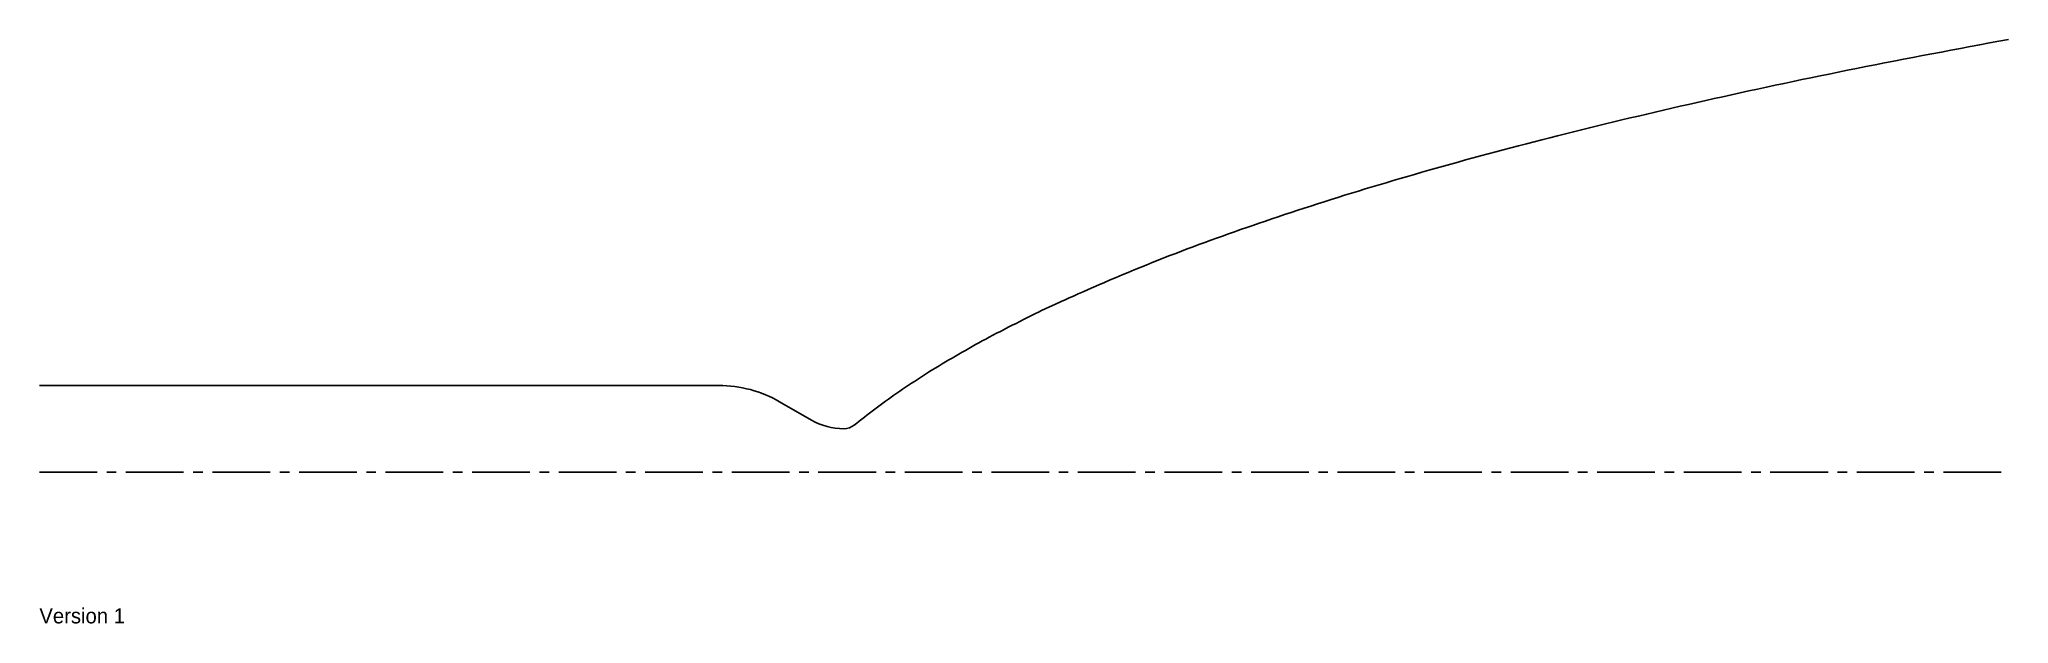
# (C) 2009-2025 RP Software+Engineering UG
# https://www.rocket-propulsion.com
# Model space of a CAD drawing. Header units: millimetres. Extents: x 0 to 650, y -50 to 143.
import ezdxf

# ---------------------------------------------------------------- set-up
doc = ezdxf.new("R2010")
doc.units = ezdxf.units.MM
doc.linetypes.add('CENTER2', pattern=[28.575, 19.05, -3.175, 3.175, -3.175])
doc.layers.get('0').update_dxf_attribs({"color": 1})
doc.layers.add('Dimensions', color=5, linetype='Continuous')
doc.styles.get("Standard").update_dxf_attribs({"font": 'txt', "width": 0.75})

# ---------------------------------------------------------------- blocks, each defined once
blk = doc.blocks.new('CHAMBER_COUNTOR')
for p, q in [((0, 28.581651), (224.365271, 28.581651)), ((244.394776, 23.214762), (254.87719, 17.162737))]:
    blk.add_line(p, q)
at = {"color": 3, "linetype": 'CENTER2'}
blk.add_line((0, 0), (650.175702, 0), dxfattribs=at)
for centre, radius, start, end in [((224.365271, -11.477359), 40.05901, 60, 90), ((265.595309, 35.727064), 21.436239, 240, 270), ((265.595309, 19.749921), 5.459095, 270, 309.237477)]:
    blk.add_arc(centre, radius, start, end)
blk.add_open_spline([(269.048384, 15.521683), (360.322367, 90.062395), (650.175702, 142.908257)], degree=2)
at = {"layer": 'Dimensions', "color": 3}
blk.add_text('Version 1', height=5, dxfattribs=at).set_placement((0, -50))

msp = doc.modelspace()

# ---------------------------------------------------------------- block references
at = {"color": 3}
msp.add_blockref('CHAMBER_COUNTOR', (0, 0), dxfattribs=at)

doc.saveas('drawing.dxf')
